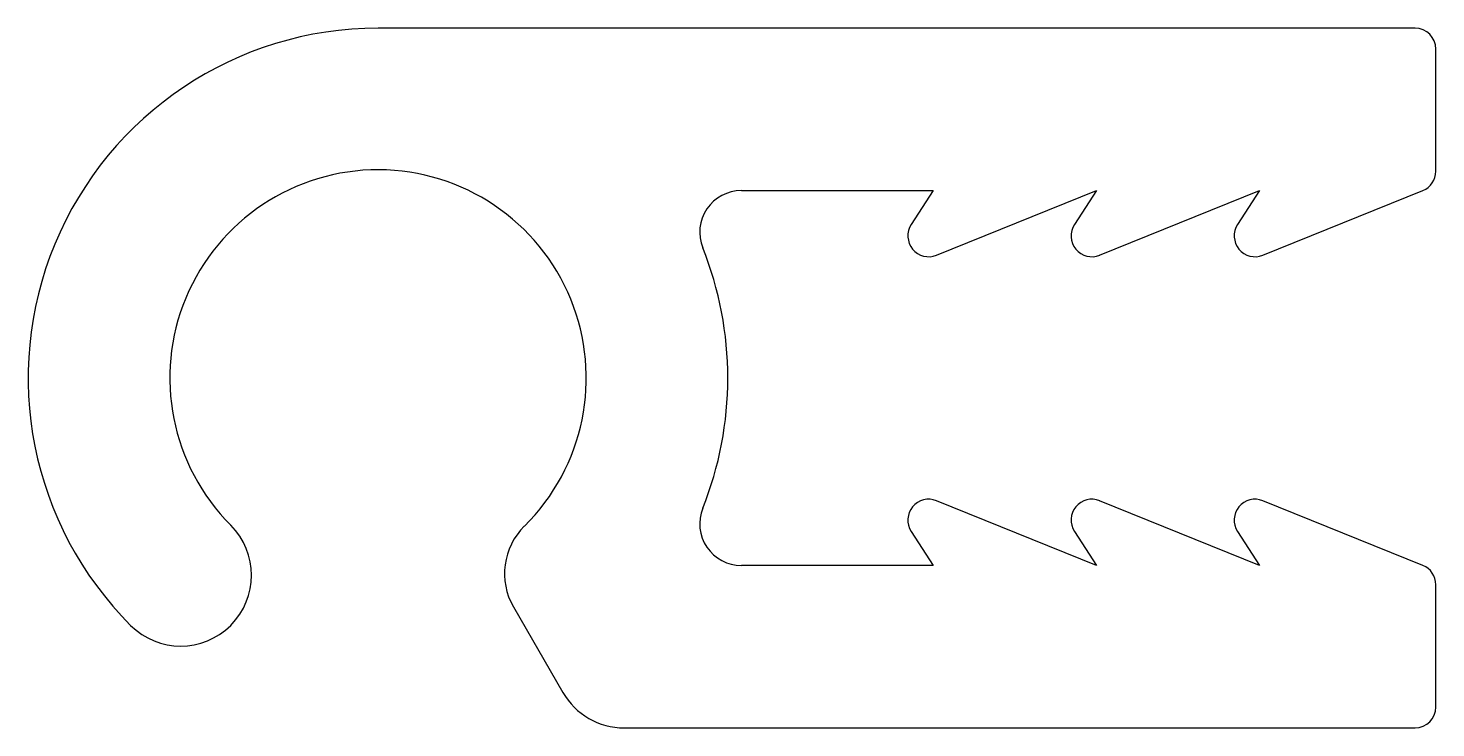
# Model space of a CAD drawing. Extents: x 1347.4 to 1364.3, y 1812.1 to 1820.5.
import ezdxf

# ---------------------------------------------------------------- set-up
doc = ezdxf.new("R2010")
doc.units = 0
doc.layers.get('0').update_dxf_attribs({"linetype": 'CONTINUOUS'})

msp = doc.modelspace()

# ---------------------------------------------------------------- linework, layer by layer
for p, q in [((1364.099, 1820.465), (1351.649, 1820.465)), ((1364.349, 1818.747), (1364.349, 1820.215)), ((1356.011, 1818.515), (1358.315, 1818.515)), ((1358.315, 1818.515), (1358.05, 1818.107)), ((1358.353, 1817.739), (1360.274, 1818.515)), ((1360.274, 1818.515), (1360.009, 1818.107)), ((1360.312, 1817.739), (1362.233, 1818.515)), ((1362.233, 1818.515), (1361.968, 1818.107)), ((1362.271, 1817.739), (1364.192, 1818.515)), ((1360.274, 1814.015), (1358.353, 1814.791)), ((1362.233, 1814.015), (1360.312, 1814.791)), ((1364.192, 1814.015), (1362.271, 1814.791)), ((1358.05, 1814.423), (1358.315, 1814.015)), ((1360.009, 1814.423), (1360.274, 1814.015)), ((1361.968, 1814.423), (1362.233, 1814.015)), ((1358.315, 1814.015), (1356.011, 1814.015)), ((1364.349, 1812.315), (1364.349, 1813.784)), ((1353.275, 1813.517), (1353.868, 1812.49)), ((1354.604, 1812.065), (1364.099, 1812.065))]:
    msp.add_line(p, q)
for centre, radius, start, end in [((1351.649, 1816.265), 4.2, 90, 225), ((1364.099, 1820.215), 0.25, 0, 90), ((1351.649, 1816.265), 2.5, 314.6415, 225), ((1364.099, 1818.747), 0.25, 292, 360), ((1356.011, 1818.015), 0.5, 90, 201.86), ((1358.26, 1817.971), 0.25, 147, 292), ((1360.219, 1817.971), 0.25, 147, 292), ((1362.178, 1817.971), 0.25, 147, 292), ((1351.649, 1816.265), 4.2, 338.14, 21.86), ((1358.26, 1814.56), 0.25, 68, 213), ((1360.219, 1814.56), 0.25, 68, 213), ((1362.178, 1814.56), 0.25, 68, 213), ((1356.011, 1814.515), 0.5, 158.14, 270), ((1349.28, 1813.897), 0.85, 225, 45), ((1353.967, 1813.917), 0.8, 134.6415, 210), ((1364.099, 1813.784), 0.25, 0, 68), ((1354.604, 1812.915), 0.85, 210, 270), ((1364.099, 1812.315), 0.25, 270, 0)]:
    msp.add_arc(centre, radius, start, end)

doc.saveas('drawing.dxf')
